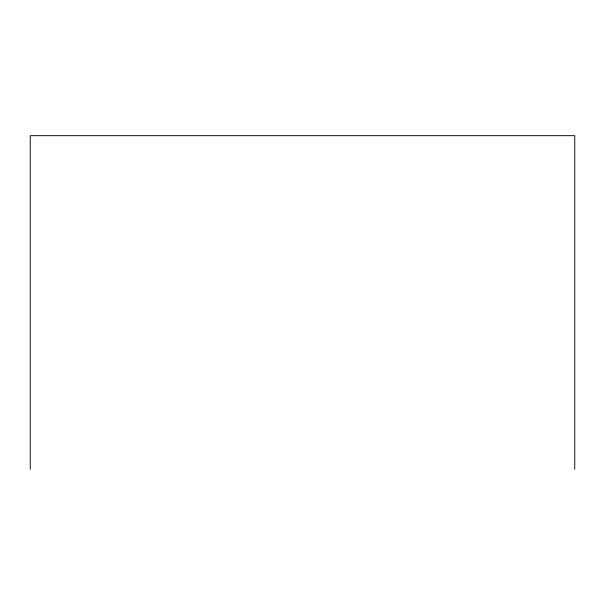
<?xml version="1.0" encoding="UTF-8"?>
<svg xmlns="http://www.w3.org/2000/svg" width="605" height="605" viewBox="0 0 605 605"><rect width="100%" height="100%" fill="white"/><g stroke="black" fill="none" stroke-linecap="round" stroke-linejoin="round"><path stroke-width="0.91" d="M574.75 469.329L574.75 135.671L30.25 135.671L30.25 469.329"/></g></svg>
